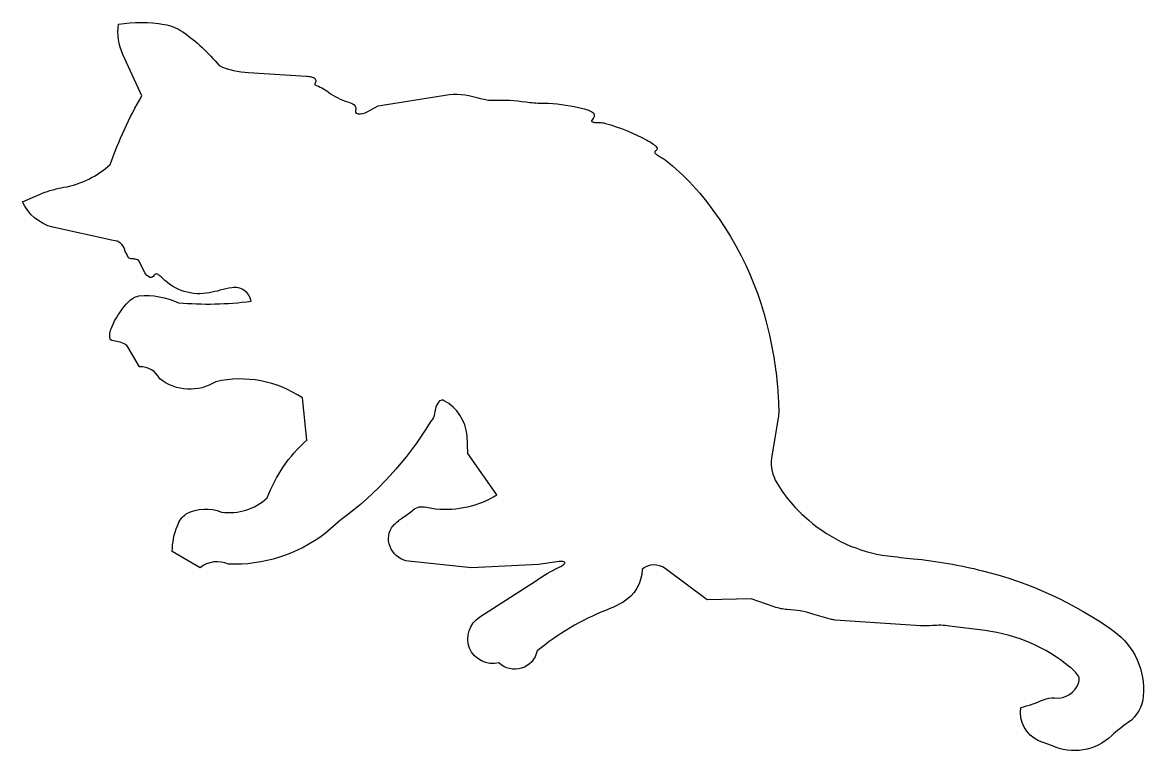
# Model space of a CAD drawing. Extents: x 0.9 to 8.61, y 0.89 to 5.91.
import ezdxf

# ---------------------------------------------------------------- set-up
doc = ezdxf.new("R2010")
doc.units = 0
doc.layers.add('LAYER_1', color=7, linetype='CONTINUOUS')

msp = doc.modelspace()

# ---------------------------------------------------------------- linework, layer by layer
at = {"layer": 'LAYER_1'}
msp.add_lwpolyline([(4.1613, 2.6555), (3.9619, 2.9391), (3.9552, 3.0641, 0.247765), (3.7986, 3.3032, 0.2858), (3.7669, 3.3016, 0.120454), (3.7415, 3.2583, 0.0466), (3.7301, 3.2009, -0.097), (3.7013, 3.1557, -0.0998), (3.0865, 2.4826), (2.9794, 2.3887, -0.1738), (2.3134, 2.1774, 0.2835), (2.1188, 2.1533), (1.9278, 2.2643, -0.0976), (1.9625, 2.4418, -0.1706), (2.024, 2.524, -0.2146), (2.2665, 2.5369, 0.2272), (2.5804, 2.6343, -0.1228), (2.8526, 3.0304), (2.8227, 3.3223, 0.2066), (2.2266, 3.4342, -0.3204), (1.8427, 3.4541, 0.2854), (1.7029, 3.5367), (1.6241, 3.67, 0.143714), (1.6019, 3.6918, 0.080885), (1.5559, 3.7081, -0.0262), (1.5121, 3.7183, -0.186), (1.5005, 3.7287, -0.123628), (1.4979, 3.7661, -0.056943), (1.5105, 3.8087, -0.0821), (1.6128, 3.9701, -0.1804), (1.6983, 4.025, -0.1337), (1.9702, 3.9774, 0.0528), (2.4692, 3.9877, 0.199527), (2.4225, 4.0618, 0.199369), (2.337, 4.081, 0.0235), (2.2571, 4.0631, -0.020754), (2.1846, 4.0466, -0.253099), (1.8601, 4.1459, 0.011151), (1.8397, 4.1649, 0.1093), (1.8207, 4.1755, 0.30803), (1.8006, 4.1648, -0.3254), (1.7737, 4.1515, -0.176192), (1.7386, 4.1846), (1.6985, 4.2642, 0.1526), (1.6889, 4.2736, 0.112444), (1.6605, 4.2788, -0.101), (1.6306, 4.2836, -0.1915), (1.6242, 4.2917, 0.044227), (1.6103, 4.3182, -0.083971), (1.5999, 4.3415, 0.3251), (1.5207, 4.4069), (1.1046, 4.4972, -0.2258), (0.8965, 4.6731), (1.051, 4.7378, -0.034974), (1.0956, 4.7529, -0.018583), (1.182, 4.7722, 0.1387), (1.5009, 4.9294, -0.0501), (1.7186, 5.4016), (1.5879, 5.6868, -0.1394), (1.5567, 5.8953, -0.081329), (1.8724, 5.8943, -0.115033), (1.999, 5.8432, -0.0686), (2.2494, 5.6099, 0.085303), (2.4526, 5.5619), (2.8483, 5.5374, -0.035465), (2.884, 5.5327, -0.1346), (2.9113, 5.5189, -0.2226), (2.916, 5.5023, -0.109), (2.9101, 5.4918, 0.1102), (2.9076, 5.4768, -0.08799), (3.0015, 5.4281, 0.0918), (3.1354, 5.3597, -0.0983), (3.1794, 5.3398, -0.28734), (3.1877, 5.2988, 0.3228), (3.1918, 5.2837, 0.130142), (3.2066, 5.2789, 0.146143), (3.2678, 5.2919), (3.3447, 5.3339), (3.8038, 5.4078, -0.1127), (4.0224, 5.3912, 0.033271), (4.0912, 5.3748, 0.052201), (4.1364, 5.372, -0.047546), (4.3596, 5.3601, 0.03984), (4.469, 5.3525, -0.017321), (4.5167, 5.3514, -0.042224), (4.7515, 5.3154, -0.018561), (4.7966, 5.3012, -0.1305), (4.8279, 5.2796, -0.312387), (4.8203, 5.2433, 0.1233), (4.8125, 5.2311, 0.2703), (4.8147, 5.2245, 0.099315), (4.8225, 5.221, 0.042423), (4.8343, 5.2191, 0.017144), (4.8656, 5.2176, -0.077729), (4.9076, 5.2127, -0.052129), (5.1931, 5.0971, -0.037657), (5.2371, 5.07, -0.039953), (5.2538, 5.0555, -0.113), (5.2624, 5.0414, -0.3194), (5.253, 5.0228, 0.3578), (5.2468, 5.0107, 0.1392), (5.2623, 4.9951, 0.017429), (5.2904, 4.9782, -0.046427), (5.3183, 4.9609, -0.039919), (5.5074, 4.7864, -0.130763), (6.0354, 3.7553, -0.037354), (6.0931, 3.3747, -0.0149), (6.0998, 3.2302, -0.046037), (6.0963, 3.1841), (6.0492, 2.9066, 0.159912), (6.0867, 2.7371, 0.086764), (6.306, 2.481, 0.14852), (6.85, 2.2351, 0.005248), (7.0247, 2.2152, -0.037533), (7.5017, 2.1326, -0.094544), (8.405, 1.7164, -0.263961), (8.6077, 1.2695, -0.219145), (8.5045, 1.0878, 0.04199), (8.3899, 0.9963, -0.3066), (7.9767, 0.9287), (7.8865, 0.9605, -0.3205), (7.7644, 1.1908, 0.044187), (7.9203, 1.2443, -0.125417), (7.998, 1.2568, 0.356426), (8.1648, 1.3654, 0.1913), (8.1619, 1.4074, 0.0991), (8.1022, 1.4695, 0.140939), (7.5194, 1.7207), (7.2751, 1.7518, 0.062775), (7.1564, 1.7545, -0.042791), (7.0755, 1.7531), (6.488, 1.7933, -0.048817), (6.4626, 1.7975, -0.009366), (6.3348, 1.8345, 0.061572), (6.1588, 1.8655, -0.071522), (6.0687, 1.8835), (5.9102, 1.9396), (5.6078, 1.9318), (5.3179, 2.1476, 0.3582), (5.1593, 2.1405, -0.26443), (5.0291, 1.9169, -0.034966), (4.9143, 1.8617, 0.0774), (4.4375, 1.5804, -0.593074), (4.1743, 1.4989, -0.372372), (3.9719, 1.5997, -0.354789), (4.0424, 1.8146), (4.4331, 2.066, -0.0363), (4.5854, 2.1556, 0.060092), (4.6148, 2.1708, 0.045353), (4.6239, 2.1784, 0.12), (4.628, 2.1853, 0.2611), (4.6261, 2.1914, 0.121497), (4.6136, 2.196, 0.0444), (4.5883, 2.1966), (4.4475, 2.1759), (3.9866, 2.1515), (3.5531, 2.1979, -0.247417), (3.4339, 2.2813, -0.269484), (3.4354, 2.4268, -0.076886), (3.4598, 2.4564, -0.035856), (3.5246, 2.5062, 0.012115), (3.5943, 2.5576, -0.1511), (3.6368, 2.5735, -0.0487), (3.7394, 2.5589, 0.1641), (4.1613, 2.6555)], format="xyb", dxfattribs=at)

doc.saveas('drawing.dxf')
